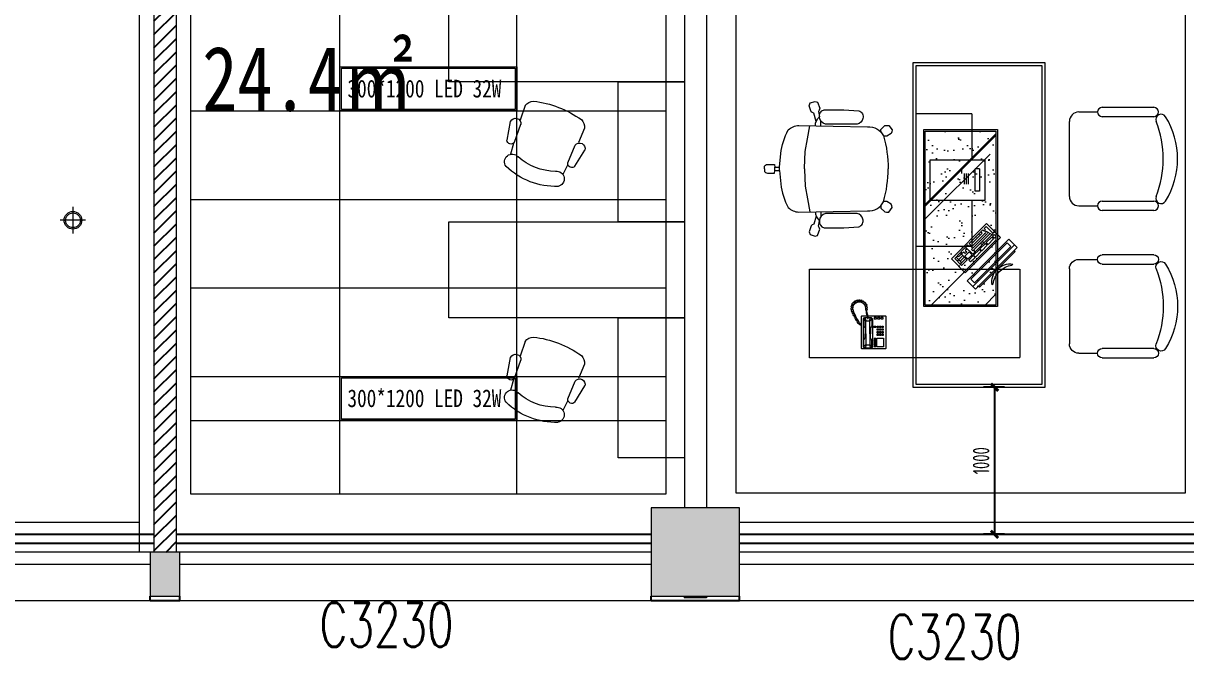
# Model space of a CAD drawing. Header units: millimetres. Extents: x 33621 to 401573, y -91663 to 133135.
# Drawn here: x 91734 to 99625, y -59634 to -55324 of the extents above; entities that cross this region are included whole.
import ezdxf

# ---------------------------------------------------------------- set-up
doc = ezdxf.new("R2010")
doc.units = ezdxf.units.MM
doc.header["$LTSCALE"] = 10
doc.linetypes.add('DASH', pattern=[0.35, 0.25, -0.1])
doc.linetypes.add('DOTE', pattern=[2.42, 2, -0.2, 0.02, -0.2])
doc.layers.get('0').update_dxf_attribs({"color": 253})
doc.layers.get('Defpoints').update_dxf_attribs({"color": 250})
for name, color, linetype in [('3', 253, 'Continuous'), ('FC-Text Annotation', 253, 'Continuous'), ('HATCH【填充】', 253, 'Continuous'), ('SURFACE', 253, 'Continuous'), ('WINDOW_TEXT', 253, 'Continuous')]:
    doc.layers.add(name, color=color, linetype=linetype)
for name, color, linetype, lineweight in [('COLUMN', 253, 'Continuous', 0), ('DS-4BS-FINISH【墙完成线】', 253, 'Continuous', 0), ('FF-FURN【成品家私】', 253, 'Continuous', 0), ('PUB_HATCH', 253, 'Continuous', 0), ('RC-Dim【天花尺寸】', 253, 'Continuous', 0), ('RC-LIGHT【天花灯具】', 253, 'Continuous', 0), ('RC-Modelling【天花造型】', 253, 'Continuous', 0), ('RC-STR【天花细线】', 253, 'Continuous', 0), ('WALL', 253, 'Continuous', 0), ('Wall【墙体】', 253, 'Continuous', 0), ('WINDOW', 253, 'Continuous', 0)]:
    doc.layers.add(name, color=color, linetype=linetype, lineweight=lineweight)
doc.styles.add('_TCH_WINDOW', font='SIMPLEX', dxfattribs={"bigfont": 'GBCBIG'})
doc.styles.add('尺寸标注', font='ARCHS.SHX', dxfattribs={"width": 0.75})
doc.styles.add('文字', font='')
doc.styles.get('文字').set_extended_font_data('SimSun')
doc.dimstyles.new('海龙1：50', dxfattribs={"dimscale": 50, "dimtxt": 2.25, "dimasz": 1, "dimexe": 1.5, "dimexo": 1, "dimgap": 0.7, "dimtad": 1, "dimdec": 0, "dimrnd": 5, "dimdsep": 46, "dimtxsty": '尺寸标注', "dimblk": 'ARCHTICK', "dimblk1": 'ARCHTICK', "dimblk2": 'ARCHTICK', "dimcen": 1, "dimclrd": 44, "dimclre": 44, "dimclrt": 2, "dimadec": 0, "dimazin": 0, "dimtfac": 1, "dimtdec": 0, "dimtix": 1, "dimtmove": 2, "dimatfit": 3, "dimldrblk": 'hl_arrow2', "dimfxl": 5, "dimfxlon": 1, "dimarcsym": 0})

# ---------------------------------------------------------------- blocks, each defined once
blk = doc.blocks.new('$WINLIB2D$00000004')
for p, q in [((-0.5, 0.5), (0.5, 0.5)), ((-0.5, 0.5), (-0.5, -0.5)), ((0.5, -0.5), (0.5, 0.5)), ((-0.5, 0.2406), (0.5, 0.2406)), ((-0.5, -0.5), (0.5, -0.5))]:
    blk.add_line(p, q)
blk = doc.blocks.new('A$C32ED2F6B')
at = {"color": 8, "linetype": 'ByBlock'}
for p, q in [((-306.4, 80.7), (-88.3, 341.6)), ((-275, 48), (-50.6, 316.6)), ((-177.7, 312.6), (-171.5, 320)), ((-80.6, 335.2), (-88.3, 341.6)), ((-23.7, 294.1), (-50.6, 316.6)), ((-248.2, 25.6), (-23.7, 294.1)), ((-299.8, 166.5), (-293.7, 173.8)), ((-298.7, 74.3), (-306.4, 80.7)), ((-248.2, 25.6), (-275, 48))]:
    blk.add_line(p, q, dxfattribs=at)
at = {"linetype": 'ByBlock'}
for p, q in [((-42.2, 342.2), (0, 306.9)), ((-256.6, 0), (0, 306.9)), ((-298.8, 35.3), (-256.6, 0))]:
    blk.add_line(p, q, dxfattribs=at)
blk.add_lwpolyline([(-317.9, 51.3), (-61.4, 358.2), (-42.2, 342.2), (-298.8, 35.3)], close=True, dxfattribs=at)
at = {"color": 8, "linetype": 'ByBlock'}
for centre, radius, start, end in [((-293.2, 291.3), 125, 266.97415, 13.23435), ((-328.1, 320.5), 150.6, 283.18824, 357.02026)]:
    blk.add_arc(centre, radius, start, end, dxfattribs=at)
blk = doc.blocks.new('A$C09CB23BE')
blk.add_wipeout([(188.4, 609.9), (566.7, 602), (576.6, 602.6), (587.1, 601.9), (594, 600.8), (604.1, 598.1), (611.8, 595.1), (619, 591.5), (626.9, 586.6), (634.3, 580.7), (640, 575.1), (640, 588.3), (662.2, 608.8), (672.5, 610.5), (684.4, 610.5), (703.2, 584.9), (701.5, 574.6), (698.1, 566.1), (674.2, 550.7), (666.5, 550.7), (655.9, 550.7), (666.3, 509.8), (674.8, 462.7), (678.2, 433.7), (680.3, 404.6), (681, 374), (680.8, 352.6), (679.9, 330.5), (676.5, 293), (673.7, 271.9), (668.7, 243.7), (664.1, 222.6), (658.6, 201), (655.9, 191.5), (674.2, 191.5), (698.1, 176.2), (701.5, 167.6), (703.2, 157.3), (684.4, 131.7), (672.5, 131.7), (662.2, 133.4), (640, 153.9), (640, 167.1), (632.1, 159.6), (619, 150.7), (609.4, 146.1), (594.5, 141.5), (576.6, 139.7), (566.7, 140.2), (542, 139.7), (310.6, 134.9), (309.2, 106.8), (316, 114.7), (321.7, 119.1), (326.2, 121.6), (332.9, 124.1), (336.2, 124.8), (510.3, 124.8), (518.4, 122.5), (526.7, 117.9), (530.7, 114.4), (536.2, 107.2), (539.8, 99.4), (541.1, 94.1), (542.8, 83.5), (542.2, 77.6), (539, 68), (535.2, 62.2), (530.2, 57.3), (523.8, 53.2), (518.9, 51.3), (509.7, 50.7), (498.2, 50), (487.8, 49.4), (477.9, 48.7), (436.9, 46.2), (327.7, 46.2), (317.7, 50.6), (310.2, 57.2), (307.8, 60.5), (304.3, 67.6), (302.5, 75.1), (302.6, 84.4), (297, 54.7), (298.7, 51.3), (300.4, 47.9), (302.1, 42.8), (303.8, 37.6), (291.9, 3.4), (278.2, 0), (250.9, 8.6), (245.8, 23.9), (256, 56.4), (262.9, 61.6), (271.4, 65), (284, 110.3), (282.4, 115.1), (281, 120.7), (280.3, 125.6), (279.9, 132.7), (279.9, 134.3), (188.4, 132.4), (177.3, 133.6), (166.9, 136), (157.2, 139.4), (141.8, 147.8), (130.5, 156.9), (109.4, 202.4), (98.3, 237), (90.4, 273.9), (85, 324.4), (81.5, 361.2), (56.9, 361.2), (54.9, 347.2), (22.2, 347.2), (19.8, 346.8), (17.9, 346.8), (13.1, 347.3), (7.1, 349.6), (3.3, 352.2), (1.4, 354.1), (0, 355.8), (0, 386.4), (3, 389.7), (9.8, 394), (13.9, 395.1), (17.9, 395.5), (22.2, 395.1), (38.6, 395.1), (54.9, 395.1), (56.9, 380.7), (81.5, 380.7), (87.9, 448.4), (91.1, 472.5), (97.6, 502.7), (106.5, 531.7), (117.7, 559.9), (130.5, 585.4), (141.7, 594.3), (157.2, 602.8), (167.1, 606.3), (181, 609.2)])
for p, q in [((56.9, 361.5), (56.9, 380.7)), ((81.5, 361.5), (81.5, 380.7))]:
    blk.add_line(p, q)
for points in [[(640, 575.1), (640, 588.3), (662.2, 608.8), (672.5, 610.5), (684.4, 610.5), (703.2, 584.9), (701.5, 574.6), (698.1, 566.1), (674.2, 550.7), (663.9, 550.7), (655.9, 550.7)], [(220.3, 371.1), (220.3, 368), (224.1, 275.5), (235.6, 206.2), (248.6, 133.9)], [(310.6, 135.1), (309.2, 106.8)], [(640, 167.1), (640, 153.9), (662.2, 133.4), (672.5, 131.7), (684.4, 131.7), (703.2, 157.3), (701.5, 167.6), (698.1, 176.2), (674.2, 191.5), (663.9, 191.5), (655.9, 191.5)], [(284, 110.3), (271.4, 65), (262.9, 61.6), (256, 56.4), (245.8, 23.9), (250.9, 8.6), (278.2, 0), (291.9, 3.4), (303.8, 37.6), (300.4, 47.9), (297, 54.7), (302.6, 84.4)]]:
    blk.add_lwpolyline(points)
for points in [[(0, 371.1), (0, 355.8, 0.290397), (22.2, 347.2), (54.9, 347.2), (56.9, 361.5), (81.5, 361.5), (88.6, 287.3, 0.096014), (130.5, 156.9, 0.17857), (188.4, 132.4), (566.7, 140.2, 0.322965), (655.4, 189.8, 0.072531), (681, 371.1, 0.072531)], [(279.9, 134.5, 0.23127), (302.6, 84.4, 0.383609), (327.7, 46.2), (436.9, 46.2), (518.9, 51.3, 0.422136), (541.1, 94.1, 0.322398), (510.3, 124.8), (336.2, 124.8, 0.362142), (302.6, 84.4, -0.691257)]]:
    blk.add_lwpolyline(points, format="xyb")
blk.add_wipeout([(279.9, 607.7), (280.2, 615.8), (281.7, 624.8), (284, 632), (271.4, 677.2), (262.9, 680.7), (256, 685.8), (245.8, 718.3), (250.9, 733.7), (278.2, 742.2), (291.9, 738.8), (303.8, 704.6), (302.1, 699.5), (300.4, 694.3), (298.7, 690.9), (297, 687.5), (302.6, 657.9), (302.4, 666.3), (303.2, 671.3), (304.1, 674.1), (307.8, 681.8), (310.3, 685.1), (312.4, 687.3), (316.3, 690.6), (320.1, 693), (326.1, 695.6), (327.7, 696.1), (436.9, 696.1), (518.9, 690.9), (525.5, 688.1), (532.1, 683.3), (539, 674.2), (540.6, 670.5), (542.5, 663), (542.7, 656.1), (542.1, 652.1), (539.9, 643.2), (537.3, 636.8), (533.3, 630.8), (528.5, 625.8), (521.6, 621.2), (515.7, 618.7), (510.3, 617.4), (336.2, 617.4), (328.1, 619.8), (323.3, 622.1), (316, 627.5), (312.1, 631.5), (309.2, 635.4), (309.8, 623.7), (310.1, 617.5), (310.5, 610.2), (310.6, 607.1)])
for points in [[(284, 632), (271.4, 677.2), (262.9, 680.7), (256, 685.8), (245.8, 718.3), (250.9, 733.7), (278.2, 742.2), (291.9, 738.8), (303.8, 704.6), (300.4, 694.3), (297, 687.5), (302.6, 657.9)], [(220.3, 371.1), (220.3, 374.3), (224.1, 466.7), (235.6, 536), (248.6, 608.3)], [(310.6, 607.1), (309.2, 635.4)]]:
    blk.add_lwpolyline(points)
for points in [[(279.9, 607.7, -0.23127), (302.6, 657.9, -0.383609), (327.7, 696.1), (436.9, 696.1), (518.9, 690.9, -0.422136), (541.1, 648.2, -0.322398), (510.3, 617.4), (336.2, 617.4, -0.362142), (302.6, 657.9, 0.691257)], [(0, 371.1), (0, 386.4, -0.290397), (22.2, 395.1), (54.9, 395.1), (56.9, 380.7), (81.5, 380.7), (88.6, 454.9, -0.096014), (130.5, 585.4, -0.17857), (188.4, 609.9), (566.7, 602, -0.322965), (655.4, 552.4, -0.072531), (681, 371.1, -0.072531)]]:
    blk.add_lwpolyline(points, format="xyb")
blk = doc.blocks.new('A$C40087EE6')
at = {"linetype": 'ByBlock'}
blk.add_wipeout([(576.8, 475), (576.8, 75), (570.1, 50.1), (562.1, 39.6), (543.7, 27.9), (526.8, 25), (426.8, 25), (425.4, 16.8), (420.9, 8.9), (415.1, 3.8), (404.6, 0.2), (126.8, 0), (113.8, 3.7), (109.1, 7.3), (104.5, 13.6), (102, 21.8), (101.8, 25), (104.1, 35.5), (106.4, 39.5), (104.5, 42.1), (98.3, 38.7), (84.7, 37), (74.1, 40.5), (69.8, 43.6), (64.3, 50), (41, 92.7), (31.2, 114.9), (15.1, 162.5), (1.5, 239.5), (0, 275), (3.1, 326.2), (11.4, 372.7), (26.3, 422.4), (47.3, 470), (64.3, 500), (77.7, 511.2), (84.9, 513.1), (96.7, 511.9), (103.8, 508.4), (106.8, 506.1), (108.6, 507.8), (105, 512.7), (102.3, 520), (101.8, 525), (104, 535.2), (108.2, 541.8), (113.3, 546), (117.8, 548.3), (123.5, 549.8), (401.8, 550), (412.9, 547.4), (420.7, 541.3), (425.6, 532.5), (426.8, 525), (526.8, 525), (538.7, 523.6), (549.2, 519.7), (557.5, 514.4), (562.1, 510.4), (572.2, 495.8), (576, 483.7)], dxfattribs=at)
for p, q in [((126.8, 550), (401.8, 550)), ((401.8, 500), (126.8, 500)), ((526.8, 525), (426.8, 525)), ((576.8, 475), (576.8, 75)), ((126.8, 50), (401.8, 50)), ((526.8, 25), (426.8, 25)), ((401.8, 0), (126.8, 0))]:
    blk.add_line(p, q)
for centre, radius, start, end in [((425.9, 275), 425.9, 148.1092, 211.89078), ((88.1, 485.2), 28.1, 338.76068, 148.1092), ((126.8, 525), 25, 89.99999, 269.99999), ((401.8, 525), 25, 269.99999, 89.99999), ((526.8, 475), 50, 359.99999, 89.99999), ((628.9, 275), 552.1, 158.76068, 201.2393), ((88.1, 64.8), 28.1, 211.89078, 21.2393), ((526.8, 75), 50, 269.99999, 359.99999), ((126.8, 25), 25, 89.99999, 269.99999), ((401.8, 25), 25, 269.99999, 89.99999)]:
    blk.add_arc(centre, radius, start, end)
blk = doc.blocks.new('A$C5A3B719C')
for p, q in [((-879, 2179), (-879, -21)), ((21, 2179), (-879, 2179)), ((-857.9, 2157.9), (-857.9, 0)), ((0, 2157.9), (-857.9, 2157.9)), ((0, 0), (0, 2157.9)), ((21, -21), (21, 2179)), ((-477.5, 1833.3), (-857.9, 1833.3)), ((-477.5, 1833.3), (-477.5, 1520.6)), ((-544.8, 1427.2), (-544.8, 1456)), ((-530.6, 1427.2), (-530.6, 1356)), ((-516.4, 1427.1), (-516.4, 1356)), ((-502.1, 1427.1), (-502.1, 1356)), ((-454.7, 1308.6), (-454.7, 1460.3)), ((-426.3, 1460.3), (-454.7, 1460.3)), ((-426.3, 1460.3), (-426.3, 1308.6)), ((-426.3, 1308.6), (-454.7, 1308.6)), ((-477.5, 1246), (-477.5, 933.3)), ((-616.1, 849.1), (-377.3, 1088)), ((-402.4, 1047.1), (-495.1, 954.4)), ((-385.1, 1026.7), (-476.3, 935.5)), ((-416.6, 1032.9), (-407.1, 1023.5)), ((-393, 1037.7), (-402.4, 1047.1)), ((-380.4, 1069.1), (-394.6, 1055)), ((-394.6, 1055), (-385.1, 1045.5)), ((-385.1, 1045.5), (-393, 1037.7)), ((-382, 1029.8), (-391.4, 1039.2)), ((-377.3, 1034.5), (-382, 1029.8)), ((-331.7, 1020.4), (-380.4, 1069.1)), ((-377.3, 1088), (-283, 993.7)), ((-367.8, 1025.1), (-377.3, 1034.5)), ((-364.7, 1028.2), (-367.8, 1025.1)), ((-353.7, 1017.2), (-364.7, 1028.2)), ((-283, 993.7), (-521.9, 754.8)), ((-495.1, 954.4), (-485.7, 944.9)), ((-473.1, 957.5), (-482.6, 966.9)), ((-407.1, 1023.5), (-473.1, 957.5)), ((-471.6, 880.5), (-331.7, 1020.4)), ((-371, 1021.9), (-468.4, 924.5)), ((-356.8, 1017.2), (-463.7, 910.4)), ((-422.8, 916.7), (-385.1, 954.4)), ((-385.1, 954.4), (-372.6, 941.8)), ((-380.4, 959.1), (-342.7, 996.8)), ((-367.8, 946.5), (-380.4, 959.1)), ((-330.1, 984.2), (-367.8, 946.5)), ((-350.6, 1020.4), (-353.7, 1017.2)), ((-342.7, 1012.5), (-350.6, 1020.4)), ((-342.7, 996.8), (-330.1, 984.2)), ((-336.4, 1003.1), (-325.4, 1014.1)), ((-323.8, 990.5), (-336.4, 1003.1)), ((-325.4, 1014.1), (-312.8, 1001.5)), ((-312.8, 1001.5), (-323.8, 990.5)), ((-477.5, 933.3), (-857.9, 933.3)), ((-594.1, 852.2), (-556.4, 889.9)), ((-567.4, 863.2), (-575.3, 871.1)), ((-550.1, 880.5), (-567.4, 863.2)), ((-539.1, 872.7), (-565.9, 845.9)), ((-556.4, 889.9), (-509.3, 842.8)), ((-553.3, 896.2), (-523.4, 926.1)), ((-542.3, 885.2), (-553.3, 896.2)), ((-532.9, 894.7), (-542.3, 885.2)), ((-523.4, 885.2), (-532.9, 894.7)), ((-525, 867.9), (-495.1, 897.8)), ((-523.4, 926.1), (-512.4, 915.1)), ((-512.4, 896.2), (-523.4, 885.2)), ((-512.4, 915.1), (-521.9, 905.7)), ((-521.9, 905.7), (-512.4, 896.2)), ((-506.1, 943.4), (-520.3, 929.2)), ((-520.3, 929.2), (-471.6, 880.5)), ((-496.7, 933.9), (-506.1, 943.4)), ((-474.7, 877.4), (-504.6, 847.5)), ((-498.3, 841.2), (-468.4, 871.1)), ((-485.7, 944.9), (-496.7, 933.9)), ((-495.1, 897.8), (-474.7, 877.4)), ((-485.7, 941.8), (-476.3, 932.4)), ((-476.3, 932.4), (-481, 927.7)), ((-481, 927.7), (-473.1, 919.8)), ((-473.1, 919.8), (-479.4, 913.5)), ((-479.4, 913.5), (-470, 904.1)), ((-470, 904.1), (-466.8, 907.2)), ((-468.4, 871.1), (-455.8, 858.5)), ((-466.8, 907.2), (-457.4, 897.8)), ((-465.3, 874.2), (-426, 913.5)), ((-452.7, 861.7), (-465.3, 874.2)), ((-413.4, 900.9), (-452.7, 861.7)), ((-426, 913.5), (-413.4, 900.9)), ((-410.3, 904.1), (-422.8, 916.7)), ((-372.6, 941.8), (-410.3, 904.1)), ((-521.9, 754.8), (-616.1, 849.1)), ((-547, 805.1), (-594.1, 852.2)), ((-584.7, 861.7), (-567.4, 844.4)), ((-567.4, 844.4), (-575.3, 836.5)), ((-567.4, 844.4), (-547, 823.9)), ((-529.7, 860.1), (-554.9, 834.9)), ((-547, 823.9), (-554.9, 816.1)), ((-509.3, 842.8), (-547, 805.1)), ((-518.7, 852.2), (-545.4, 825.5)), ((-504.6, 847.5), (-525, 867.9)), ((-485.7, 828.6), (-498.3, 841.2)), ((-455.8, 858.5), (-485.7, 828.6)), ((-1578.7, 179), (-1578.7, 779.3)), ((-1578.7, 779.3), (-879, 779.3)), ((-1282.9, 552.8), (-1287.1, 549)), ((-1273.9, 549), (-1282.9, 552.8)), ((-1272.7, 562.2), (-1277.8, 557.7)), ((-1277.8, 557.7), (-1273.9, 549)), ((-1265.9, 553.8), (-1272.7, 562.2)), ((-1267.8, 548.7), (-1249.2, 556.7)), ((-1261.7, 566), (-1266.9, 563.5)), ((-1266.9, 563.5), (-1265.9, 553.8)), ((-1254.3, 559.6), (-1261.7, 566)), ((-1254, 568.3), (-1254.3, 559.6)), ((-1247.9, 569.9), (-1254, 568.3)), ((-1249.2, 556.7), (-1229.9, 555.1)), ((-1244.4, 559.6), (-1247.9, 569.9)), ((-1242.1, 568.9), (-1244.4, 559.6)), ((-1236.7, 568.3), (-1242.1, 568.9)), ((-1232.8, 559.6), (-1236.7, 568.3)), ((-1228.6, 568.3), (-1232.8, 559.6)), ((-1229.9, 555.1), (-1212.9, 546.1)), ((-1221.9, 566.3), (-1228.6, 568.3)), ((-1222.9, 555.7), (-1221.9, 566.3)), ((-1215.1, 562.2), (-1222.9, 555.7)), ((-1209, 558.3), (-1215.1, 562.2)), ((-1210.3, 549.6), (-1209, 558.3)), ((-1202.9, 555.1), (-1210.3, 549.6)), ((-1198.1, 549.3), (-1202.9, 555.1)), ((-1289.7, 517.2), (-1299.6, 514.3)), ((-1299.6, 514.3), (-1298, 506.2)), ((-1296.7, 528.4), (-1298, 522)), ((-1298, 522), (-1289.7, 517.2)), ((-1298, 506.2), (-1289.4, 506.2)), ((-1286.8, 528.1), (-1296.7, 528.4)), ((-1289.4, 506.2), (-1296.1, 499.8)), ((-1296.1, 499.8), (-1293.9, 492.4)), ((-1291.9, 543.2), (-1294.5, 536.8)), ((-1294.5, 536.8), (-1286.8, 528.1)), ((-1293.9, 492.4), (-1283.6, 492.7)), ((-1283.6, 492.7), (-1292.9, 489.2)), ((-1292.9, 489.2), (-1290, 479.6)), ((-1282.6, 540.3), (-1291.9, 543.2)), ((-1290, 479.6), (-1280.4, 480.5)), ((-1287.1, 549), (-1282.6, 540.3)), ((-1286.5, 510.7), (-1282, 534.8)), ((-1275.9, 480.5), (-1286.5, 510.7)), ((-1280.4, 480.5), (-1286.1, 471.2)), ((-1282, 534.8), (-1267.8, 548.7)), ((-1265.6, 461.9), (-1275.9, 480.5)), ((-1212.9, 546.1), (-1200.7, 530.7)), ((-1202.6, 540.3), (-1198.1, 549.3)), ((-1193, 542.2), (-1202.6, 540.3)), ((-1200.7, 530.7), (-1199.1, 510.4)), ((-1199.1, 510.4), (-1200.4, 503)), ((-1200.4, 503), (-1194.6, 498.8)), ((-1197.8, 527.8), (-1188.8, 534.8)), ((-1187.5, 526.8), (-1197.8, 527.8)), ((-1195.9, 512.7), (-1186.9, 518.1)), ((-1186.6, 511.1), (-1195.9, 512.7)), ((-1194.6, 498.8), (-1194.9, 490.5)), ((-1194.9, 490.5), (-1193.9, 482.8)), ((-1193.9, 482.8), (-1190.1, 467.7)), ((-1188.8, 534.8), (-1193, 542.2)), ((-1190.7, 499.8), (-1187.2, 503.3)), ((-1189.8, 497.9), (-1190.7, 499.8)), ((-1190.1, 489.5), (-1189.8, 497.9)), ((-1186.2, 474.4), (-1190.1, 489.5)), ((-1186.9, 518.1), (-1187.5, 526.8)), ((-1187.2, 503.3), (-1186.6, 511.1)), ((-1182.4, 458.3), (-1186.2, 474.4)), ((-1286.1, 471.2), (-1282.6, 466)), ((-1282.6, 466), (-1273.6, 468.6)), ((-1273.6, 468.6), (-1278.4, 459.9)), ((-1278.4, 459.9), (-1274.9, 453.2)), ((-1274.9, 453.2), (-1266.2, 456.1)), ((-1266.2, 456.1), (-1272, 448.7)), ((-1272, 448.7), (-1268.8, 441.6)), ((-1268.8, 441.6), (-1260.1, 445.5)), ((-1260.1, 445.5), (-1266.9, 438.1)), ((-1266.9, 438.1), (-1264.3, 432.9)), ((-1266.5, 459.3), (-1265.6, 461.9)), ((-1264.3, 458.7), (-1266.5, 459.3)), ((-1257.6, 445.5), (-1264.3, 458.7)), ((-1264.3, 432.9), (-1255, 435.8)), ((-1255, 435.8), (-1260.1, 426.5)), ((-1260.1, 426.5), (-1257.6, 421.7)), ((-1247.3, 428.1), (-1257.6, 445.5)), ((-1257.6, 421.7), (-1249.2, 424.3)), ((-1249.2, 424.3), (-1254.3, 415.9)), ((-1254.3, 415.9), (-1253.1, 412.4)), ((-1253.1, 412.4), (-1249.5, 411.4)), ((-1249.5, 411.4), (-1243.7, 411.1)), ((-1241.5, 418.5), (-1247.3, 428.1)), ((-1245.3, 415.3), (-1241.5, 418.5)), ((-1242.1, 415.3), (-1245.3, 415.3)), ((-1243.7, 411.1), (-1239.2, 405)), ((-1240.2, 413.3), (-1242.1, 415.3)), ((-1236, 410.4), (-1240.2, 413.3)), ((-1239.2, 405), (-1235.4, 402.7)), ((-1232.5, 407.9), (-1236, 410.4)), ((-1235.4, 402.7), (-1226.6, 401.8)), ((-1226.6, 406.5), (-1232.5, 407.9)), ((-1226.6, 460.5), (-1223.4, 463.7)), ((-1226.6, 241.4), (-1226.6, 460.5)), ((-1223.4, 463.7), (-1189.2, 463.7)), ((-1213.9, 441.5), (-1206, 451)), ((-1213.9, 251), (-1213.9, 441.5)), ((-1209.1, 446.2), (-1210.7, 439.9)), ((-1210.7, 439.9), (-1196.4, 425.6)), ((-1210.7, 439.9), (-1210.7, 397)), ((-1210.7, 397), (-1207.6, 389.1)), ((-1202.8, 449.4), (-1209.1, 446.2)), ((-1206, 451), (-1187.4, 451)), ((-1194.9, 428.8), (-1202.8, 449.4)), ((-1187.3, 449.4), (-1202.8, 449.4)), ((-1196.4, 425.6), (-1194.9, 428.8)), ((-1196.4, 339.9), (-1196.4, 425.6)), ((-1194.9, 428.8), (-1172.6, 428.8)), ((-1190.1, 467.7), (-1187.8, 457.4)), ((-1187.8, 457.4), (-1186.9, 444.6)), ((-1186.9, 444.6), (-1182.2, 444.6)), ((-1183.7, 463.7), (-1064.7, 463.7)), ((-1182.2, 444.6), (-1182.4, 458.3)), ((-1182.3, 451), (-1159.9, 451)), ((-1164.7, 449.4), (-1182.2, 449.4)), ((-1172.6, 428.8), (-1164.7, 449.4)), ((-1171, 425.6), (-1172.6, 428.8)), ((-1156.8, 439.9), (-1171, 425.6)), ((-1171, 339.9), (-1171, 425.6)), ((-1164.7, 449.4), (-1158.3, 446.2)), ((-1159.9, 451), (-1152, 443.1)), ((-1156.8, 397), (-1159.9, 389.1)), ((-1158.3, 446.2), (-1156.8, 439.9)), ((-1156.8, 439.9), (-1156.8, 397)), ((-1152, 443.1), (-1152, 251)), ((-1140.9, 452.6), (-1140.9, 443.1)), ((-1125, 452.6), (-1140.9, 452.6)), ((-1140.9, 443.1), (-1125, 443.1)), ((-1125, 443.1), (-1125, 452.6)), ((-1102.8, 452.6), (-1118.7, 452.6)), ((-1118.7, 452.6), (-1118.7, 443.1)), ((-1118.7, 443.1), (-1102.8, 443.1)), ((-1102.8, 443.1), (-1102.8, 452.6)), ((-1096.4, 452.6), (-1096.4, 443.1)), ((-1080.6, 452.6), (-1096.4, 452.6)), ((-1096.4, 443.1), (-1080.6, 443.1)), ((-1080.6, 443.1), (-1080.6, 452.6)), ((-1064.7, 463.7), (-1061.5, 460.5)), ((-1061.5, 460.5), (-1061.5, 241.4)), ((-1207.6, 389.1), (-1202.8, 381.1)), ((-1202.8, 381.1), (-1201.2, 370)), ((-1202.8, 312.9), (-1201.2, 324)), ((-1201.2, 370), (-1201.2, 339.9)), ((-1201.2, 324), (-1201.2, 339.9)), ((-1196.4, 339.9), (-1196.4, 268.4)), ((-1171, 339.9), (-1171, 268.4)), ((-1164.7, 381.1), (-1166.3, 370)), ((-1166.3, 370), (-1166.3, 339.9)), ((-1166.3, 324), (-1166.3, 339.9)), ((-1164.7, 312.9), (-1166.3, 324)), ((-1159.9, 389.1), (-1164.7, 381.1)), ((-1142.5, 382.7), (-1142.5, 392.3)), ((-1142.5, 392.3), (-1129.8, 392.3)), ((-1129.8, 382.7), (-1142.5, 382.7)), ((-1129.8, 392.3), (-1129.8, 382.7)), ((-1120.2, 382.7), (-1120.2, 392.3)), ((-1120.2, 392.3), (-1110.7, 392.3)), ((-1110.7, 382.7), (-1120.2, 382.7)), ((-1120.2, 374.8), (-1110.7, 374.8)), ((-1120.2, 365.3), (-1120.2, 374.8)), ((-1110.7, 365.3), (-1120.2, 365.3)), ((-1120.2, 347.8), (-1120.2, 357.3)), ((-1120.2, 357.3), (-1110.7, 357.3)), ((-1110.7, 347.8), (-1120.2, 347.8)), ((-1120.2, 339.9), (-1110.7, 339.9)), ((-1120.2, 330.3), (-1120.2, 339.9)), ((-1110.7, 330.3), (-1120.2, 330.3)), ((-1110.7, 392.3), (-1110.7, 382.7)), ((-1110.7, 374.8), (-1110.7, 365.3)), ((-1110.7, 357.3), (-1110.7, 347.8)), ((-1110.7, 339.9), (-1110.7, 330.3)), ((-1104.4, 382.7), (-1104.4, 392.3)), ((-1104.4, 392.3), (-1094.8, 392.3)), ((-1094.8, 382.7), (-1104.4, 382.7)), ((-1104.4, 374.8), (-1094.8, 374.8)), ((-1104.4, 365.3), (-1104.4, 374.8)), ((-1094.8, 365.3), (-1104.4, 365.3)), ((-1104.4, 347.8), (-1104.4, 357.3)), ((-1104.4, 357.3), (-1094.8, 357.3)), ((-1094.8, 347.8), (-1104.4, 347.8)), ((-1104.4, 330.3), (-1104.4, 339.9)), ((-1104.4, 339.9), (-1094.8, 339.9)), ((-1094.8, 330.3), (-1104.4, 330.3)), ((-1094.8, 392.3), (-1094.8, 382.7)), ((-1094.8, 374.8), (-1094.8, 365.3)), ((-1094.8, 357.3), (-1094.8, 347.8)), ((-1094.8, 339.9), (-1094.8, 330.3)), ((-1088.5, 382.7), (-1088.5, 392.3)), ((-1088.5, 392.3), (-1079, 392.3)), ((-1079, 382.7), (-1088.5, 382.7)), ((-1088.5, 374.8), (-1079, 374.8)), ((-1088.5, 365.3), (-1088.5, 374.8)), ((-1079, 365.3), (-1088.5, 365.3)), ((-1088.5, 347.8), (-1088.5, 357.3)), ((-1088.5, 357.3), (-1079, 357.3)), ((-1079, 347.8), (-1088.5, 347.8)), ((-1088.5, 330.3), (-1088.5, 339.9)), ((-1088.5, 339.9), (-1079, 339.9)), ((-1079, 330.3), (-1088.5, 330.3)), ((-1079, 392.3), (-1079, 382.7)), ((-1079, 374.8), (-1079, 365.3)), ((-1079, 357.3), (-1079, 347.8)), ((-1079, 339.9), (-1079, 330.3)), ((-1223.4, 238.3), (-1226.6, 241.4)), ((-1064.7, 238.3), (-1223.4, 238.3)), ((-1206, 243), (-1213.9, 251)), ((-1210.7, 297), (-1207.6, 304.9)), ((-1210.7, 254.1), (-1210.7, 297)), ((-1210.7, 254.1), (-1196.4, 268.4)), ((-1209.1, 247.8), (-1210.7, 254.1)), ((-1202.8, 244.6), (-1209.1, 247.8)), ((-1207.6, 304.9), (-1202.8, 312.9)), ((-1158.3, 243), (-1206, 243)), ((-1194.9, 265.3), (-1202.8, 244.6)), ((-1164.7, 244.6), (-1202.8, 244.6)), ((-1196.4, 268.4), (-1194.9, 265.3)), ((-1194.9, 265.3), (-1172.6, 265.3)), ((-1171, 268.4), (-1172.6, 265.3)), ((-1172.6, 265.3), (-1164.7, 244.6)), ((-1156.8, 254.1), (-1171, 268.4)), ((-1159.9, 304.9), (-1164.7, 312.9)), ((-1164.7, 244.6), (-1158.3, 247.8)), ((-1156.8, 297), (-1159.9, 304.9)), ((-1158.3, 247.8), (-1156.8, 254.1)), ((-1152, 251), (-1158.3, 243)), ((-1156.8, 254.1), (-1156.8, 297)), ((-1128.2, 308.1), (-1140.9, 308.1)), ((-1140.9, 308.1), (-1140.9, 303.4)), ((-1140.9, 303.4), (-1128.2, 303.4)), ((-1128.2, 298.6), (-1140.9, 298.6)), ((-1140.9, 298.6), (-1140.9, 293.8)), ((-1140.9, 293.8), (-1128.2, 293.8)), ((-1128.2, 289.1), (-1140.9, 289.1)), ((-1140.9, 289.1), (-1140.9, 284.3)), ((-1140.9, 284.3), (-1128.2, 284.3)), ((-1128.2, 279.5), (-1140.9, 279.5)), ((-1140.9, 279.5), (-1140.9, 274.8)), ((-1140.9, 274.8), (-1128.2, 274.8)), ((-1128.2, 270), (-1140.9, 270)), ((-1140.9, 270), (-1140.9, 265.3)), ((-1140.9, 265.3), (-1128.2, 265.3)), ((-1140.9, 260.5), (-1140.9, 255.7)), ((-1128.2, 260.5), (-1140.9, 260.5)), ((-1140.9, 255.7), (-1128.2, 255.7)), ((-1128.2, 303.4), (-1128.2, 308.1)), ((-1128.2, 293.8), (-1128.2, 298.6)), ((-1128.2, 284.3), (-1128.2, 289.1)), ((-1128.2, 274.8), (-1128.2, 279.5)), ((-1128.2, 265.3), (-1128.2, 270)), ((-1128.2, 255.7), (-1128.2, 260.5)), ((-1123.4, 311.3), (-1077.4, 311.3)), ((-1123.4, 252.6), (-1123.4, 311.3)), ((-1077.4, 252.6), (-1123.4, 252.6)), ((-1077.4, 311.3), (-1077.4, 252.6)), ((-1061.5, 241.4), (-1064.7, 238.3)), ((-879, 179), (-1578.7, 179)), ((-857.9, 0), (0, 0)), ((-879, -21), (21, -21))]:
    blk.add_line(p, q)
blk.add_lwpolyline([(-761.3, 1520.6), (-389.9, 1520.6), (-389.9, 1246), (-761.3, 1246)], close=True)
at = {"linetype": 'DASH', "ltscale": 0.5}
blk.add_lwpolyline([(-879, 779.3), (-152.8, 779.3), (-152.8, 179), (-879, 179)], dxfattribs=at)
for name, p, xscale, yscale, zscale in [('A$C09CB23BE', (-1884, 1003.5), 1.230769230769229, 1.230769230769229, 1.230769230769229), ('A$C40087EE6', (919, 177.2), -1.272727272727271, 1.272727272727271, 1.272727272727271)]:
    blk.add_blockref(name, p, dxfattribs=dict(xscale=xscale, yscale=yscale, zscale=zscale))
at = {"xscale": 1.272727272727272, "yscale": 1.272727272727272, "zscale": 1.272727272727272, "rotation": 180}
blk.add_blockref('A$C40087EE6', (919, 1877.2), dxfattribs=at)
at = {"extrusion": (0, 0, -1), "zscale": -1, "rotation": 84.89566619536446}
blk.add_blockref('A$C32ED2F6B', (532.5, 956.4), dxfattribs=at)
blk = doc.blocks.new('AB18C')
for p, q in [((-0.616, 0.457), (-0.382, 0.5)), ((-0.627, 0.366), (-0.767, 0.352)), ((-0.608, 0.359), (-0.369, 0.366)), ((-0.128, 0.399), (-0.323, 0.394)), ((-0.627, -0.366), (-0.767, -0.352)), ((-0.608, -0.359), (-0.369, -0.366)), ((-0.128, -0.399), (-0.323, -0.394)), ((-0.616, -0.457), (-0.382, -0.5))]:
    blk.add_line(p, q)
for centre, radius, start, end in [((-0.597, 0.41), 0.0516, 112.2235, 257.7173), ((-0.386, 0.432), 0.0681, 284.0068, 86.4868), ((-0.094, 0), 0.906, 157.2611, 202.7389), ((-0.847, 0.3), 0.0961, 330.3175, 148.735), ((-0.161, 0.273), 0.13, 22.4327, 75.4917), ((-1.312, 0), 1.312, 345.758, 14.242), ((-0.08, 0), 0.729, 159.7134, 200.2866), ((-0.847, -0.3), 0.0961, 211.265, 29.6825), ((-0.597, -0.41), 0.0516, 102.2827, 247.7765), ((-0.386, -0.432), 0.0681, 273.5132, 75.9932), ((-0.161, -0.273), 0.13, 284.5083, 337.5673)]:
    blk.add_arc(centre, radius, start, end)
blk = doc.blocks.new('ZL_05274303')
at = {"ltscale": 1000}
for points in [[(-900, 0), (700, 0), (700, -650), (-900, -650)], [(250, -1600), (250, -650), (700, -650), (700, -1600)]]:
    blk.add_lwpolyline(points, close=True, dxfattribs=at)
at = {"layer": 'FF-FURN【成品家私】', "xscale": -540, "yscale": 540, "zscale": 540, "rotation": 248.9333185298564}
blk.add_blockref('AB18C', (-154.4, -823.4), dxfattribs=at)
blk = doc.blocks.new('_ArchTick')
at = {"color": 2, "linetype": 'ByBlock', "const_width": 0.4}
blk.add_lwpolyline([(-0.5, -0.5), (0.5, 0.5)], dxfattribs=at)
blk = doc.blocks.new('*D293')
at = {"layer": 'Defpoints', "color": 0, "transparency": 16777216}
for p in [(98445, -57792.5), (98327.5, -58790.6), (98445, -58790.6)]:
    blk.add_point(p, dxfattribs=at)
at = {"layer": 'RC-Dim【天花尺寸】', "color": 44, "lineweight": -2, "transparency": 16777216}
for p, q in [((98395, -57792.5), (98252.5, -57792.5)), ((98327.5, -57792.5), (98327.5, -58790.6)), ((98395, -58790.6), (98252.5, -58790.6))]:
    blk.add_line(p, q, dxfattribs=at)
at = {"layer": 'RC-Dim【天花尺寸】', "color": 44, "lineweight": -2, "transparency": 16777216, "xscale": 50, "yscale": 50, "zscale": 50}
for p, rotation in [((98327.5, -57792.5), 90), ((98327.5, -58790.6), 270)]:
    blk.add_blockref('_ArchTick', p, dxfattribs=dict(at, rotation=rotation))
at = {"layer": 'RC-Dim【天花尺寸】', "color": 2, "transparency": 16777216, "insert": (98236.3, -58291.5), "char_height": 112.5, "attachment_point": 5, "rotation": 90, "style": '尺寸标注'}
blk.add_mtext('1000', dxfattribs=at)
blk = doc.blocks.new('hl_arrow2')
at = {"color": 2}
blk.add_line((-0.22, 0), (-1, 0), dxfattribs=at)
blk.add_lwpolyline([(-0.22, 0), (-0.86, -0.69), (-0.65, -0.86), (0, 0), (-0.65, 0.86), (-0.86, 0.69)], close=True, dxfattribs=at)
blk = doc.blocks.new('ZL_0311144599')
at = {"layer": 'RC-LIGHT【天花灯具】'}
blk.add_lwpolyline([(-150, 0), (150, 0), (150, -1200), (-150, -1200)], close=True, dxfattribs=at)
at = {"layer": 'RC-LIGHT【天花灯具】', "color": 8}
blk.add_lwpolyline([(-140, -10), (140, -10), (140, -1190), (-140, -1190)], close=True, dxfattribs=at)
at = {"layer": 'RC-LIGHT【天花灯具】', "style": '文字', "width": 0.8}
blk.add_text('300*1200 LED 32W', height=120, rotation=90, dxfattribs=at).set_placement((58.3, -1149.2))
blk = doc.blocks.new('圆形筒灯')
at = {"color": 251, "linetype": 'DOTE', "ltscale": 43.504693}
blk.add_line((0, 90.6), (0, -90.6), dxfattribs=at)
at = {"color": 251, "linetype": 'DOTE', "ltscale": 41.297046}
blk.add_line((86, 0), (-86, 0), dxfattribs=at)
blk.add_ellipse((0, 0), major_axis=(-42.4, 42.4), ratio=1, start_param=2.355868237233172, end_param=8.639053544412757)
at = {"color": 251}
blk.add_ellipse((0, 0), major_axis=(35.4, 35.4), ratio=1, start_param=5.49871431692557, end_param=11.78189962410516, dxfattribs=at)

msp = doc.modelspace()

# ---------------------------------------------------------------- hatches: boundary and pattern name
at = {"layer": 'HATCH【填充】'}
h = msp.add_hatch(dxfattribs=at)
h.set_pattern_fill('ANSI31', color=3, scale=20)
h.set_pattern_definition([(45, (89396.51, -51710.557), (-44.9013, 44.9013), [])])
h.paths.add_polyline_path([(92872.5, -51560.6), (89396.5, -51560.6), (89396.5, -51710.6), (92621.5, -51710.6), (92621.5, -58910.6), (92771.5, -58910.6), (92771.5, -51710.6), (92872.5, -51710.6)])
at = {"layer": 'PUB_HATCH'}
for points in [[(95996.5, -59210.6), (96596.5, -59210.6), (96596.5, -58610.6), (95996.5, -58610.6)], [(92796.5, -58910.6), (92596.5, -58910.6), (92596.5, -59210.6), (92796.5, -59210.6)]]:
    msp.add_hatch(color=256, dxfattribs=at).paths.add_polyline_path(points)
at = {"layer": 'RC-LIGHT【天花灯具】'}
h = msp.add_hatch(dxfattribs=at)
h.set_pattern_fill('AR-RROOF', color=256, scale=30, angle=45, style=0)
h.set_pattern_definition([(45, (69021.5, -48761.2), (646.578, 1724.21), [11430, -1524, 3810, -762]), (45, (69468.7, -47775.2), (-1255.44, 177.81), [2286, -251.46, 4572, -571.5]), (45, (68832.93, -48033.8), (2440.834, 3162.846), [6096, -1066.8, 3048, -762])])
h.paths.add_polyline_path([(98337, -56055.6), (97857, -56055.6), (97857, -57235.6), (98337, -57235.6)])
h = msp.add_hatch(dxfattribs=at)
h.set_pattern_fill('AR-SAND', color=256, scale=3, style=0)
h.set_pattern_definition([(37.5, (69021.51, -48761.19), (-4.8001, 146.82397), [0, -115.824, 0, -129.54, 0, -123.825]), (7.5, (69021.51, -48761.2), (134.857, 215.0475), [0, -62.484, 0, -104.394, 0, -40.005]), (327.5, (68927.79, -48761.19), (237.2977, 0.43116), [0, -38.1, 0, -137.16, 0, -179.07]), (317.5, (68927.79, -48761.2), (229.067, 66.8788), [0, -19.05, 0, -89.916, 0, -102.87])])
h.paths.add_polyline_path([(98337, -56055.6), (97857, -56055.6), (97857, -57235.6), (98337, -57235.6)])

# ---------------------------------------------------------------- linework, layer by layer
at = {"layer": '3'}
for points in [[(89396.5, -58790.6), (92621.5, -58790.6)], [(89396.5, -58850.6), (92621.5, -58850.6)], [(92771.5, -58790.6), (95996.5, -58790.6)], [(92771.5, -58850.6), (95996.5, -58850.6)], [(96596.5, -58790.6), (99821.5, -58790.6)], [(96596.5, -58850.6), (99821.5, -58850.6)]]:
    msp.add_lwpolyline(points, dxfattribs=at)
at = {"layer": 'COLUMN'}
for p, q in [((96596.5, -58610.6), (95996.5, -58610.6)), ((95996.5, -58610.6), (95996.5, -58910.6)), ((96596.5, -58910.6), (96596.5, -58610.6)), ((95996.5, -59210.6), (96596.5, -59210.6))]:
    msp.add_line(p, q, dxfattribs=at)
at = {"layer": 'DS-4BS-FINISH【墙完成线】'}
msp.add_line((92521.5, -51710.6), (92521.5, -58910.6), dxfattribs=at)
at = {"layer": 'RC-Modelling【天花造型】'}
for p, q in [((92521.5, -58710.6), (89396.5, -58710.6)), ((99821.5, -58710.6), (96596.5, -58710.6))]:
    msp.add_line(p, q, dxfattribs=at)
msp.add_lwpolyline([(96096.5, -52919.3), (96096.5, -58519.3), (92871.5, -58519.3), (92871.5, -52919.3)], dxfattribs=at)
at = {"layer": 'RC-STR【天花细线】'}
for p, q in [((93884, -58519.3), (93884, -52919.3)), ((95084, -58519.3), (95084, -52919.3)), ((92871.5, -55919.3), (96096.5, -55919.3)), ((92871.5, -56519.3), (96096.5, -56519.3)), ((92871.5, -57119.3), (96096.5, -57119.3)), ((92871.5, -57719.3), (96096.5, -57719.3)), ((92871.5, -58019.3), (96096.5, -58019.3))]:
    msp.add_line(p, q, dxfattribs=at)
at = {"layer": 'SURFACE'}
for p, q in [((92596.5, -59240.6), (92596.5, -59210.6)), ((92796.5, -59240.6), (92596.5, -59240.6)), ((92796.5, -59240.6), (92796.5, -59210.6)), ((95996.5, -59240.6), (95996.5, -59210.6)), ((96296.5, -59240.6), (95996.5, -59240.6)), ((96596.5, -59240.6), (96296.5, -59240.6)), ((96596.5, -59240.6), (96596.5, -59210.6))]:
    msp.add_line(p, q, dxfattribs=at)
at = {"layer": 'WALL'}
for p, q in [((92796.5, -58910.6), (92596.5, -58910.6)), ((92596.5, -58910.6), (92596.5, -59210.6)), ((92796.5, -59210.6), (92796.5, -58910.6)), ((92596.5, -59210.6), (92796.5, -59210.6))]:
    msp.add_line(p, q, dxfattribs=at)
at = {"layer": 'Wall【墙体】', "color": 6}
for p, q in [((92621.5, -51710.6), (92621.5, -58910.6)), ((92771.5, -51710.6), (92771.5, -58910.6)), ((96222.5, -51710.6), (96222.5, -58610.6)), ((96371.5, -51710.6), (96371.5, -58610.6)), ((96221.5, -59210.6), (96221.5, -59221.6)), ((96371.5, -59221.6), (96221.5, -59221.6)), ((96371.5, -59210.6), (96371.5, -59221.6))]:
    msp.add_line(p, q, dxfattribs=at)

# ---------------------------------------------------------------- block references
at = {"layer": 'FF-FURN【成品家私】'}
for p in [(95522.5, -55071.4), (95522.5, -56671.4)]:
    msp.add_blockref('ZL_05274303', p, dxfattribs=at)
at = {"layer": 'RC-LIGHT【天花灯具】', "rotation": 270}
for p in [(95084, -55769.3), (95084, -57869.3)]:
    msp.add_blockref('ZL_0311144599', p, dxfattribs=at)
at = {"layer": 'RC-LIGHT【天花灯具】'}
msp.add_blockref('圆形筒灯', (92071.5, -56660.6), dxfattribs=at)
at = {"layer": 'WINDOW'}
ref = msp.add_blockref('$WINLIB2D$00000004', (90996.5, -59075.6), dxfattribs=dict(at, xscale=3200, yscale=-330, zscale=3200, rotation=180))
ref.add_attrib('A', 'C3230', (90060.8, -59634.3), dxfattribs={"layer": 'WINDOW_TEXT', "height": 297.5, "style": '_TCH_WINDOW', "width": 0.705882})
ref = msp.add_blockref('$WINLIB2D$00000004', (94396.5, -59075.6), dxfattribs=dict(at, xscale=3200, yscale=-330, zscale=3200, rotation=180))
ref.add_attrib('A', 'C3230', (93746.2, -59552.6), dxfattribs={"layer": 'WINDOW_TEXT', "height": 297.5, "style": '_TCH_WINDOW', "width": 0.705882})
ref = msp.add_blockref('$WINLIB2D$00000004', (98196.5, -59075.6), dxfattribs=dict(at, xscale=3200, yscale=-330, zscale=3200, rotation=180))
ref.add_attrib('A', 'C3230', (97602, -59634.3), dxfattribs={"layer": 'WINDOW_TEXT', "height": 297.5, "style": '_TCH_WINDOW', "width": 0.705882})

# ---------------------------------------------------------------- texts
at = {"layer": 'FC-Text Annotation', "style": '文字', "width": 0.8}
msp.add_text('24.4㎡', height=438.58, dxfattribs=at).set_placement((92948.9, -55919.2))

# ---------------------------------------------------------------- next in the draw order: block references
at = {"layer": 'FF-FURN【成品家私】', "lineweight": -3, "ltscale": 10}
msp.add_blockref('A$C5A3B719C', (98650.8, -57771.5), dxfattribs=at)

# ---------------------------------------------------------------- next in the draw order: linework, layer by layer
at = {"layer": 'RC-LIGHT【天花灯具】'}
msp.add_lwpolyline([(97847, -56045.6), (98347, -56045.6), (98347, -57245.6), (97847, -57245.6)], close=True, dxfattribs=at)
at = {"layer": 'RC-LIGHT【天花灯具】', "color": 8}
msp.add_lwpolyline([(97857, -56055.6), (98337, -56055.6), (98337, -57235.6), (97857, -57235.6)], close=True, dxfattribs=at)
at = {"layer": 'RC-Modelling【天花造型】'}
msp.add_lwpolyline([(96572.5, -54780.7), (99621.5, -54780.7), (99621.5, -58510.6), (96572.5, -58510.6)], close=True, dxfattribs=at)

# ---------------------------------------------------------------- next in the draw order: dimensions: what is measured, and where the dimension line sits
at = {"layer": 'RC-Dim【天花尺寸】'}
dim = msp.add_aligned_dim(p1=(98445, -57792.5), p2=(98445, -58790.6), distance=-117.5, dimstyle='海龙1：50', dxfattribs=at)
dim.commit()
dim.dimension.update_dxf_attribs({"geometry": '*D293', "text_midpoint": (98236.3, -58291.5)})

doc.saveas('drawing.dxf')
